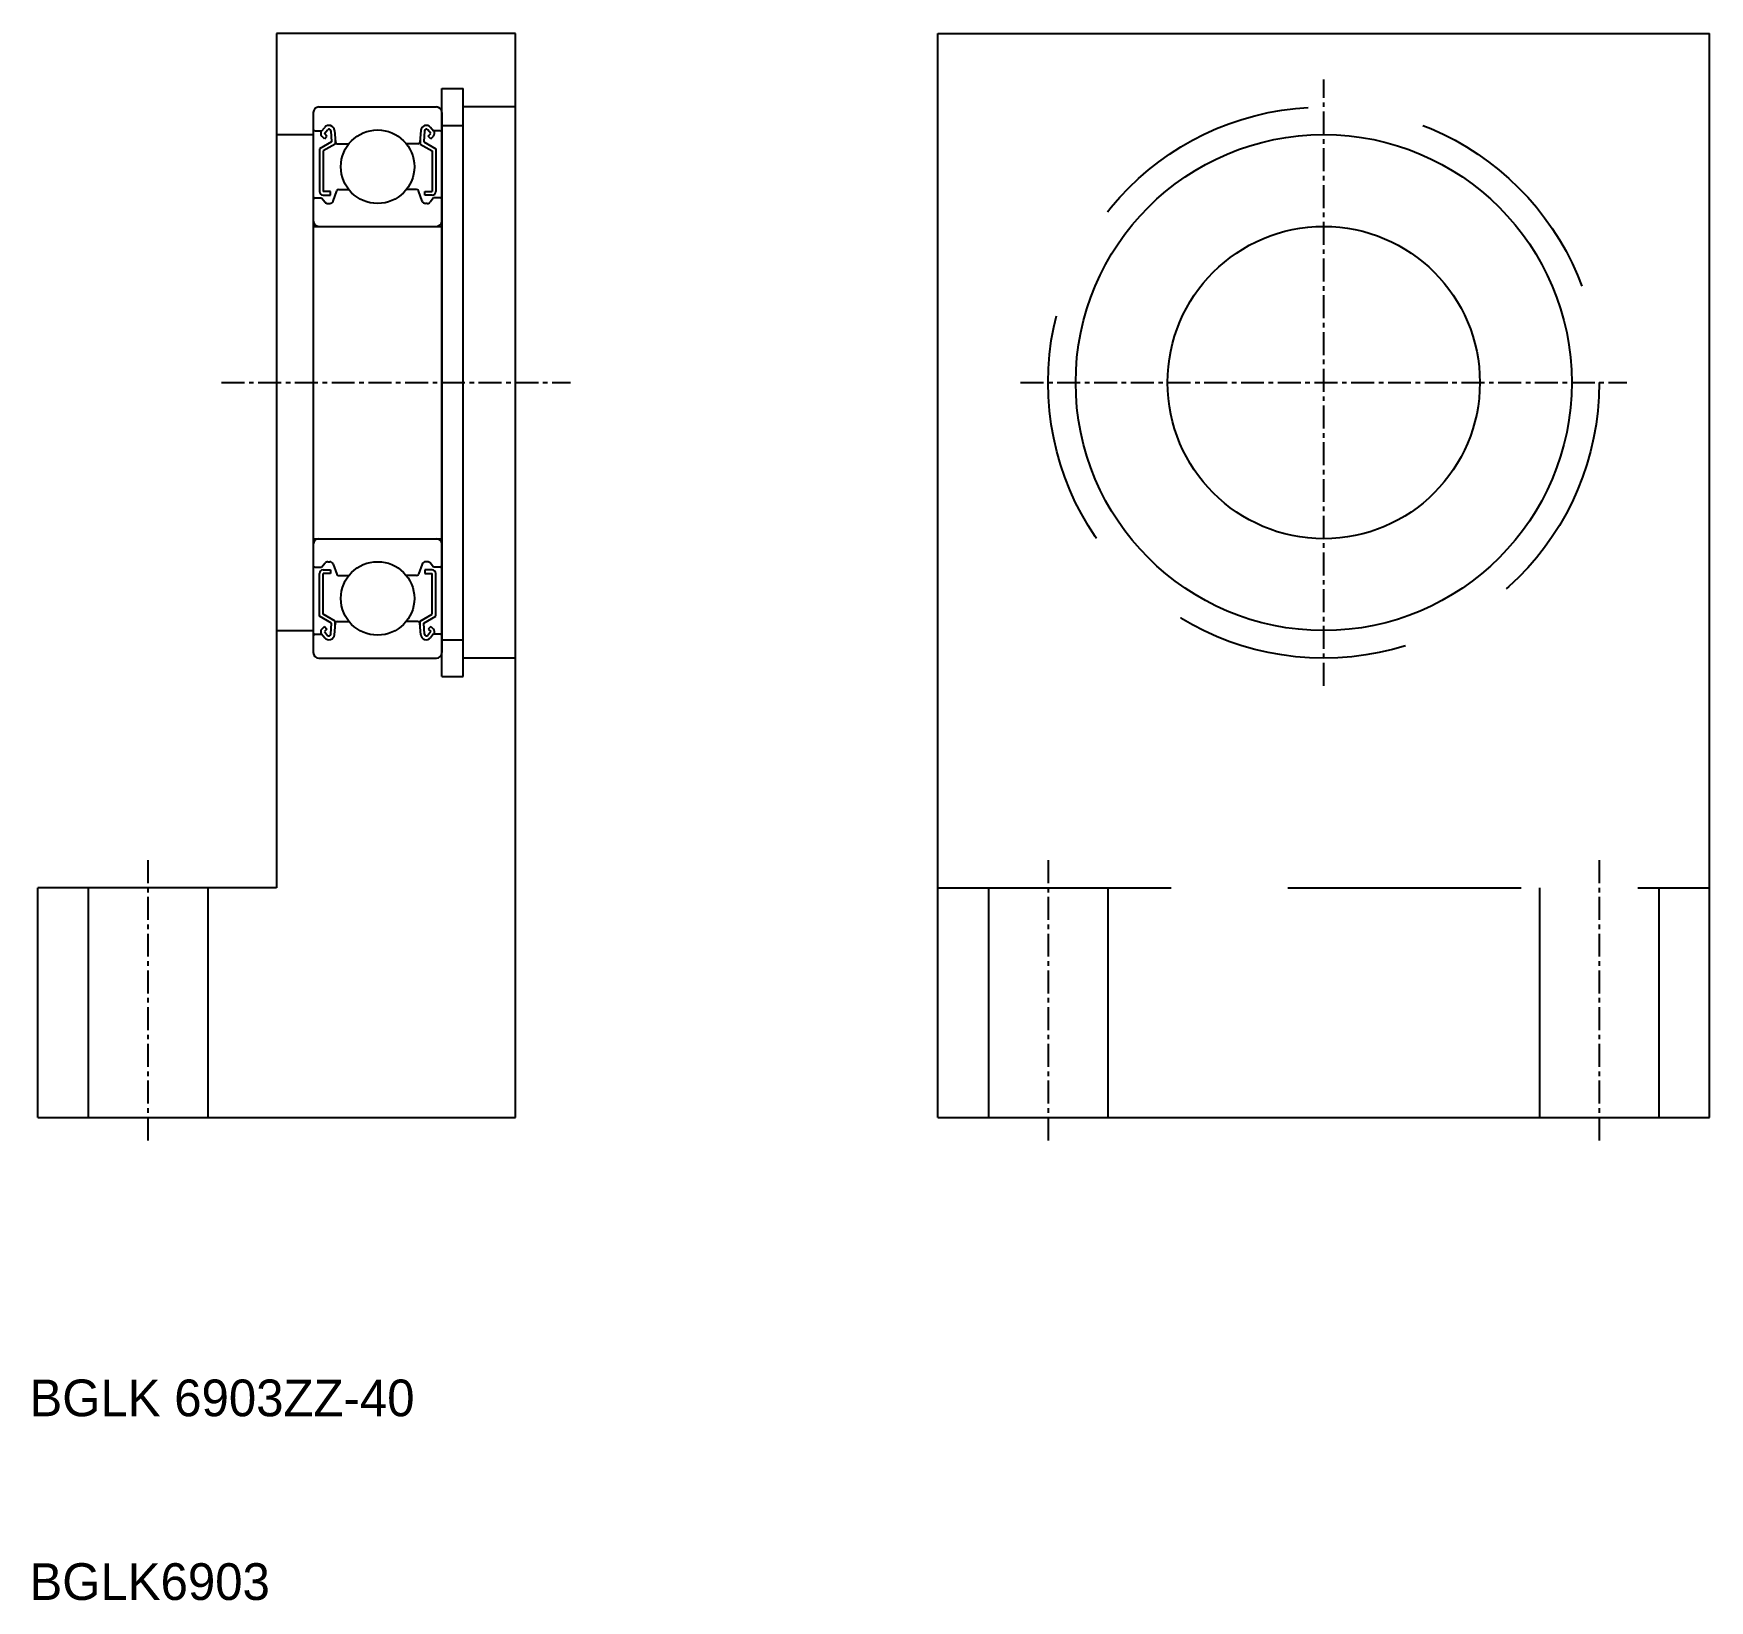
# Model space of a CAD drawing. Extents: x 138.6 to 229.8, y 55.9 to 141.2.
import ezdxf

# ---------------------------------------------------------------- set-up
doc = ezdxf.new("R2010")
doc.units = 0
doc.linetypes.add('CENTER', pattern=[2, 1.25, -0.25, 0.25, -0.25])
doc.linetypes.add('DASHED', pattern=[19.05, 12.7, -6.35])
doc.layers.get('0').update_dxf_attribs({"linetype": 'CONTINUOUS'})
doc.layers.add('CENTER', color=1, linetype='CENTER')

msp = doc.modelspace()

# ---------------------------------------------------------------- linework, layer by layer
for p, q in [((151.788, 141.159), (151.788, 94.659)), ((164.788, 141.159), (151.788, 141.159)), ((164.788, 82.159), (164.788, 141.159)), ((187.788, 82.159), (187.788, 141.159)), ((187.788, 141.159), (229.788, 141.159)), ((229.788, 82.159), (229.788, 141.159)), ((160.788, 106.159), (160.788, 138.159)), ((160.788, 138.159), (161.948, 138.159)), ((161.948, 106.159), (161.948, 138.159)), ((153.788, 136.859), (153.788, 107.459)), ((154.088, 137.159), (160.488, 137.159)), ((160.788, 136.859), (160.788, 107.459)), ((164.788, 137.159), (161.948, 137.159)), ((154.236, 135.845), (154.407, 136.049)), ((160.339, 135.845), (160.168, 136.049)), ((160.788, 136.159), (161.948, 136.159)), ((153.888, 135.859), (154.248, 135.859)), ((154.769, 135.26), (154.119, 134.884)), ((154.39, 135.434), (154.248, 135.575)), ((154.969, 135.144), (154.319, 134.769)), ((154.39, 135.717), (154.56, 135.919)), ((154.531, 135.576), (154.39, 135.717)), ((154.39, 135.434), (154.531, 135.576)), ((154.736, 135.86), (154.769, 135.26)), ((154.936, 135.883), (154.991, 135.25)), ((154.969, 135.505), (154.969, 135.144)), ((155.09, 135.159), (155.726, 135.159)), ((159.485, 135.159), (158.849, 135.159)), ((159.639, 135.883), (159.585, 135.25)), ((159.607, 135.505), (159.607, 135.144)), ((159.607, 135.144), (160.257, 134.769)), ((159.839, 135.86), (159.807, 135.26)), ((159.807, 135.26), (160.457, 134.884)), ((160.186, 135.717), (160.016, 135.919)), ((160.045, 135.576), (160.186, 135.717)), ((160.186, 135.434), (160.045, 135.576)), ((160.186, 135.434), (160.327, 135.575)), ((160.688, 135.859), (160.328, 135.859)), ((154.119, 134.884), (154.119, 132.559)), ((154.319, 134.769), (154.319, 132.559)), ((160.257, 134.769), (160.257, 132.559)), ((160.457, 134.884), (160.457, 132.559)), ((154.719, 132.559), (154.319, 132.559)), ((154.319, 132.359), (154.719, 132.359)), ((154.719, 132.359), (154.719, 132.559)), ((154.866, 132.04), (155.068, 132.593)), ((155.162, 132.659), (155.726, 132.659)), ((159.414, 132.659), (158.849, 132.659)), ((159.709, 132.04), (159.508, 132.593)), ((159.857, 132.559), (160.257, 132.559)), ((159.857, 132.359), (159.857, 132.559)), ((160.257, 132.359), (159.857, 132.359)), ((153.888, 132.209), (154.238, 132.209)), ((154.238, 132.209), (154.429, 131.98)), ((154.582, 131.909), (154.679, 131.909)), ((159.993, 131.909), (159.897, 131.909)), ((160.338, 132.209), (160.146, 131.98)), ((160.688, 132.209), (160.338, 132.209)), ((154.088, 130.659), (160.488, 130.659)), ((154.088, 113.659), (160.488, 113.659)), ((154.238, 112.109), (154.429, 112.337)), ((154.582, 112.409), (154.679, 112.409)), ((154.866, 112.277), (155.068, 111.725)), ((159.709, 112.277), (159.508, 111.725)), ((159.993, 112.409), (159.897, 112.409)), ((160.338, 112.109), (160.146, 112.337)), ((153.888, 112.109), (154.238, 112.109)), ((154.119, 109.434), (154.119, 111.759)), ((154.319, 111.959), (154.719, 111.959)), ((154.319, 109.549), (154.319, 111.759)), ((154.719, 111.759), (154.319, 111.759)), ((154.719, 111.959), (154.719, 111.759)), ((155.162, 111.659), (155.726, 111.659)), ((159.414, 111.659), (158.849, 111.659)), ((160.257, 111.959), (159.857, 111.959)), ((159.857, 111.959), (159.857, 111.759)), ((159.857, 111.759), (160.257, 111.759)), ((160.257, 109.549), (160.257, 111.759)), ((160.688, 112.109), (160.338, 112.109)), ((160.457, 109.434), (160.457, 111.759)), ((154.969, 109.174), (154.319, 109.549)), ((159.607, 109.174), (160.257, 109.549)), ((154.769, 109.058), (154.119, 109.434)), ((154.39, 108.884), (154.248, 108.742)), ((154.39, 108.884), (154.531, 108.742)), ((154.531, 108.742), (154.39, 108.601)), ((154.39, 108.601), (154.56, 108.398)), ((154.736, 108.457), (154.769, 109.058)), ((154.936, 108.435), (154.991, 109.067)), ((154.969, 108.813), (154.969, 109.174)), ((155.09, 109.159), (155.726, 109.159)), ((155.249, 109.159), (155.249, 109.159)), ((155.408, 109.159), (155.408, 109.159)), ((159.485, 109.159), (158.849, 109.159)), ((159.639, 108.435), (159.585, 109.067)), ((159.607, 108.813), (159.607, 109.174)), ((159.807, 109.058), (160.457, 109.434)), ((159.839, 108.457), (159.807, 109.058)), ((160.186, 108.601), (160.016, 108.398)), ((160.186, 108.884), (160.045, 108.742)), ((160.045, 108.742), (160.186, 108.601)), ((160.186, 108.884), (160.327, 108.742)), ((153.888, 108.459), (154.248, 108.459)), ((154.236, 108.473), (154.407, 108.268)), ((160.339, 108.473), (160.168, 108.268)), ((160.688, 108.459), (160.328, 108.459)), ((160.788, 108.159), (161.948, 108.159)), ((154.088, 107.159), (160.488, 107.159)), ((164.788, 107.159), (161.948, 107.159)), ((160.788, 106.159), (161.948, 106.159)), ((151.788, 94.659), (138.788, 94.659)), ((138.788, 82.159), (138.788, 94.659)), ((138.788, 82.159), (164.788, 82.159)), ((187.788, 82.159), (229.788, 82.159))]:
    msp.add_line(p, q)
at = {"color": 3, "linetype": 'DASHED'}
for p, q in [((160.788, 107.159), (160.788, 137.159)), ((153.788, 130.659), (160.788, 130.659)), ((153.788, 113.659), (160.788, 113.659)), ((141.538, 94.659), (141.538, 82.159)), ((148.038, 94.659), (148.038, 82.159)), ((190.538, 94.659), (190.538, 82.159)), ((197.038, 94.659), (197.038, 82.159)), ((220.538, 94.659), (220.538, 82.159)), ((227.038, 94.659), (227.038, 82.159))]:
    msp.add_line(p, q, dxfattribs=at)
at = {"color": 7, "linetype": 'CONTINUOUS'}
for p, q in [((151.788, 135.659), (153.788, 135.659)), ((151.788, 108.659), (153.788, 108.659))]:
    msp.add_line(p, q, dxfattribs=at)
at = {"linetype": 'DASHED'}
msp.add_line((187.788, 94.659), (229.788, 94.659), dxfattribs=at)
at = {"color": 3, "linetype": 'DASHED'}
msp.add_circle((208.788, 122.159), 15, dxfattribs=at)
for centre, radius in [((157.288, 133.909), 2), ((208.788, 122.159), 13.5), ((208.788, 122.159), 8.5), ((157.288, 110.409), 2)]:
    msp.add_circle(centre, radius)
for centre, radius, start, end in [((154.088, 136.859), 0.3, 90, 180), ((160.488, 136.859), 0.3, 0, 90), ((153.888, 135.959), 0.1, 180, 270), ((154.637, 135.857), 0.3, 4.93473, 140.13812), ((154.636, 135.855), 0.1, 3.10146, 139.95138), ((159.938, 135.857), 0.3, 39.86188, 175.06527), ((159.939, 135.855), 0.1, 40.04862, 176.89854), ((160.688, 135.959), 0.1, 270, 0), ((154.39, 135.717), 0.2, 140.13812, 225), ((155.09, 135.259), 0.1, 184.93473, 269.9991), ((159.485, 135.259), 0.1, 270.0009, 355.06527), ((160.186, 135.717), 0.2, 315, 39.86188), ((154.319, 132.559), 0.2, 180, 270), ((155.162, 132.559), 0.1, 90, 159.99123), ((159.414, 132.559), 0.1, 20.00877, 90), ((160.257, 132.559), 0.2, 270, 0), ((153.888, 132.109), 0.1, 90, 180), ((154.582, 132.109), 0.2, 219.97741, 270), ((154.679, 132.109), 0.2, 270, 339.99123), ((159.897, 132.109), 0.2, 200.00877, 270), ((159.993, 132.109), 0.2, 270, 320.02259), ((160.688, 132.109), 0.1, 0, 90), ((154.088, 130.959), 0.3, 180, 270), ((160.488, 130.959), 0.3, 270, 0), ((154.088, 113.359), 0.3, 90, 180), ((160.488, 113.359), 0.3, 0, 90), ((154.582, 112.209), 0.2, 90, 140.02259), ((154.679, 112.209), 0.2, 20.00877, 90), ((159.897, 112.209), 0.2, 90, 159.99123), ((159.993, 112.209), 0.2, 39.97741, 90), ((153.888, 112.209), 0.1, 180, 270), ((154.319, 111.759), 0.2, 90, 180), ((155.162, 111.759), 0.1, 200.00877, 270), ((159.414, 111.759), 0.1, 270, 339.99123), ((160.257, 111.759), 0.2, 0, 90), ((160.688, 112.209), 0.1, 270, 0), ((154.39, 108.601), 0.2, 135, 219.86188), ((155.09, 109.059), 0.1, 90.0009, 175.06527), ((159.485, 109.059), 0.1, 4.93473, 89.9991), ((160.186, 108.601), 0.2, 320.13812, 45), ((153.888, 108.359), 0.1, 90, 180), ((154.637, 108.46), 0.3, 219.86188, 355.06527), ((154.636, 108.463), 0.1, 220.04862, 356.89854), ((159.938, 108.46), 0.3, 184.93473, 320.13812), ((159.939, 108.463), 0.1, 183.10146, 319.95138), ((160.688, 108.359), 0.1, 0, 90), ((154.088, 107.459), 0.3, 180, 270), ((160.488, 107.459), 0.3, 270, 0)]:
    msp.add_arc(centre, radius, start, end)
at = {"layer": 'CENTER', "color": 1, "linetype": 'CENTER'}
for p, q in [((208.788, 105.659), (208.788, 138.659)), ((148.788, 122.159), (167.788, 122.159)), ((192.288, 122.159), (225.288, 122.159)), ((144.788, 96.159), (144.788, 80.659)), ((193.788, 96.159), (193.788, 80.659)), ((223.788, 96.159), (223.788, 80.659))]:
    msp.add_line(p, q, dxfattribs=at)

# ---------------------------------------------------------------- texts
for s, p in [('BGLK 6903ZZ-40', (138.338, 65.89)), ('BGLK6903', (138.338, 55.89))]:
    msp.add_text(s, height=2).set_placement(p)

doc.saveas('drawing.dxf')
